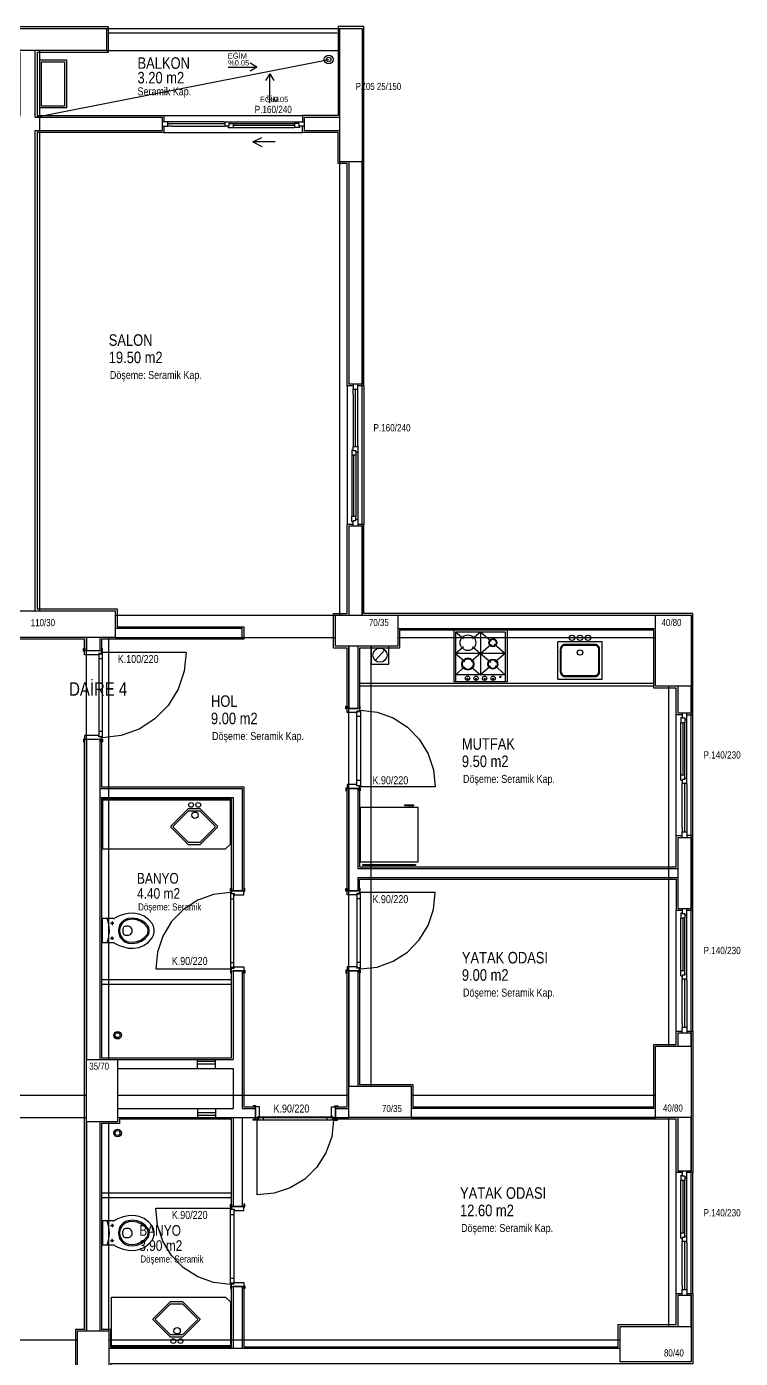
# Model space of a CAD drawing. Header units: centimetres. Extents: x 0 to 12847, y -30 to 2970.
# Drawn here: x 1417.2 to 1617.9, y 1529.7 to 1904.2 of the extents above; entities that cross this region are included whole.
import ezdxf

# ---------------------------------------------------------------- set-up
doc = ezdxf.new("R2010")
doc.units = ezdxf.units.CM
doc.layers.add('SCOTT-MIMARI', color=8, linetype='CONTINUOUS')
doc.styles.get("Standard").update_dxf_attribs({"font": 'arial.ttf', "width": 0.8})

msp = doc.modelspace()

# ---------------------------------------------------------------- linework, layer by layer
at = {"layer": 'SCOTT-MIMARI'}
for p, q in [((1472.55, 1877.47), (1455.3, 1877.47)), ((1456.8, 1877.47), (1456.8, 1876.22)), ((1472.92, 1876.84), (1456.8, 1876.84)), ((1472.55, 1877.47), (1474.42, 1877.47)), ((1472.92, 1877.47), (1472.92, 1876.22)), ((1474.05, 1876.97), (1475.3, 1876.97)), ((1474.05, 1876.97), (1474.05, 1876.22)), ((1474.42, 1876.97), (1474.42, 1877.47)), ((1475.3, 1876.97), (1492.55, 1876.97)), ((1475.3, 1876.97), (1475.3, 1875.84)), ((1492.55, 1876.4), (1475.3, 1876.4)), ((1493.8, 1876.97), (1492.55, 1876.97)), ((1492.55, 1876.97), (1492.55, 1875.84)), ((1493.42, 1877.47), (1493.42, 1876.97)), ((1493.42, 1877.47), (1495.3, 1877.47)), ((1493.8, 1876.97), (1493.8, 1876.22)), ((1455.3, 1876.22), (1456.8, 1876.22)), ((1458.05, 1876.22), (1456.64, 1876.22)), ((1458.05, 1876.22), (1472.92, 1876.22)), ((1474.05, 1876.22), (1472.92, 1876.22)), ((1473.89, 1875.84), (1475.3, 1875.84)), ((1475.3, 1875.84), (1492.55, 1875.84)), ((1493.96, 1875.84), (1492.55, 1875.84)), ((1495.3, 1876.22), (1493.8, 1876.22)), ((1509.05, 1803.72), (1509.05, 1802.22)), ((1509.05, 1800.97), (1509.05, 1802.38)), ((1510.3, 1802.22), (1509.05, 1802.22)), ((1509.67, 1786.09), (1509.67, 1802.22)), ((1510.3, 1786.47), (1510.3, 1803.72)), ((1509.05, 1800.97), (1509.05, 1786.09)), ((1510.3, 1786.47), (1510.3, 1784.59)), ((1508.67, 1785.13), (1508.67, 1783.72)), ((1508.67, 1783.72), (1508.67, 1766.47)), ((1509.8, 1783.72), (1508.67, 1783.72)), ((1509.05, 1784.97), (1509.05, 1786.09)), ((1510.3, 1786.09), (1509.05, 1786.09)), ((1509.8, 1784.97), (1509.05, 1784.97)), ((1509.24, 1766.47), (1509.24, 1783.72)), ((1509.8, 1784.97), (1509.8, 1783.72)), ((1509.8, 1784.59), (1510.3, 1784.59)), ((1509.8, 1783.72), (1509.8, 1766.47)), ((1508.67, 1765.06), (1508.67, 1766.47)), ((1509.8, 1766.47), (1508.67, 1766.47)), ((1509.05, 1763.72), (1509.05, 1765.22)), ((1509.8, 1765.22), (1509.05, 1765.22)), ((1509.8, 1765.22), (1509.8, 1766.47)), ((1510.3, 1765.59), (1509.8, 1765.59)), ((1510.3, 1765.59), (1510.3, 1763.72)), ((1552.29, 1734.47), (1537.29, 1734.47)), ((1540.03, 1732.05), (1537.79, 1733.97)), ((1551.79, 1733.97), (1537.79, 1733.97)), ((1537.79, 1733.97), (1537.79, 1721.97)), ((1544.79, 1733.97), (1542.55, 1732.05)), ((1547.84, 1731.35), (1544.79, 1733.97)), ((1544.79, 1733.97), (1544.79, 1721.97)), ((1551.79, 1733.97), (1551.79, 1719.97)), ((1552.29, 1734.47), (1552.29, 1719.97)), ((1544.79, 1727.97), (1547.85, 1730.59)), ((1548.69, 1730.63), (1551.79, 1727.97)), ((1566.55, 1720.72), (1566.55, 1731.22)), ((1579.05, 1731.22), (1566.55, 1731.22)), ((1577.05, 1730.47), (1568.55, 1730.47)), ((1577.05, 1730.22), (1568.55, 1730.22)), ((1579.05, 1720.72), (1579.05, 1731.22)), ((1433.26, 1729.35), (1433.55, 1729.35)), ((1433.26, 1728.58), (1433.26, 1729.35)), ((1433.55, 1728.58), (1433.26, 1728.58)), ((1433.55, 1729.35), (1433.55, 1728.58)), ((1433.55, 1727.59), (1433.55, 1728.72)), ((1438.3, 1728.72), (1433.55, 1728.72)), ((1437.55, 1727.59), (1433.55, 1727.59)), ((1437.55, 1727.97), (1437.55, 1727.59)), ((1438.3, 1727.97), (1437.55, 1727.97)), ((1437.58, 1727.84), (1437.58, 1704.6)), ((1437.58, 1727.84), (1438.31, 1727.84)), ((1438.3, 1729.34), (1438.3, 1728.58)), ((1438.54, 1729.34), (1438.3, 1729.34)), ((1438.3, 1728.72), (1438.3, 1727.97)), ((1438.3, 1728.58), (1438.54, 1728.58)), ((1438.3, 1728.22), (1438.55, 1728.22)), ((1438.31, 1727.84), (1438.31, 1728.22)), ((1438.54, 1728.58), (1438.54, 1729.34)), ((1438.55, 1704.22), (1438.55, 1728.22)), ((1462.05, 1728.22), (1438.55, 1728.22)), ((1537.79, 1727.97), (1540.03, 1729.89)), ((1537.79, 1727.97), (1540.45, 1725.69)), ((1551.79, 1727.97), (1537.79, 1727.97)), ((1544.79, 1727.97), (1542.18, 1725.73)), ((1542.55, 1729.89), (1544.79, 1727.97)), ((1544.79, 1727.97), (1547.72, 1725.46)), ((1551.79, 1727.97), (1548.87, 1725.46)), ((1567.3, 1722.72), (1567.3, 1729.22)), ((1567.55, 1722.72), (1567.55, 1729.22)), ((1578.05, 1722.72), (1578.05, 1729.22)), ((1578.3, 1722.72), (1578.3, 1729.22)), ((1438.55, 1726.43), (1437.58, 1726.43)), ((1540.35, 1724.16), (1537.79, 1721.97)), ((1542.22, 1724.17), (1544.79, 1721.97)), ((1547.63, 1724.4), (1544.79, 1721.97)), ((1548.91, 1724.44), (1551.79, 1721.97)), ((1552.29, 1719.97), (1537.29, 1719.97)), ((1537.79, 1721.97), (1537.79, 1719.97)), ((1551.79, 1721.97), (1537.79, 1721.97)), ((1541.11, 1720.96), (1541.25, 1720.96)), ((1541.11, 1720.35), (1541.11, 1720.96)), ((1541.25, 1720.96), (1541.25, 1720.35)), ((1543.51, 1720.96), (1543.64, 1720.96)), ((1543.51, 1720.35), (1543.51, 1720.96)), ((1543.64, 1720.96), (1543.64, 1720.35)), ((1545.91, 1720.96), (1546.04, 1720.96)), ((1545.91, 1720.35), (1545.91, 1720.96)), ((1546.04, 1720.96), (1546.04, 1720.35)), ((1548.3, 1720.96), (1548.44, 1720.96)), ((1548.3, 1720.35), (1548.3, 1720.96)), ((1548.44, 1720.96), (1548.44, 1720.35)), ((1566.55, 1720.72), (1579.05, 1720.72)), ((1568.55, 1721.72), (1577.05, 1721.72)), ((1568.55, 1721.47), (1577.05, 1721.47)), ((1593.55, 1718.72), (1511.05, 1718.72)), ((1507.01, 1713.1), (1507.3, 1713.1)), ((1507.01, 1712.33), (1507.01, 1713.1)), ((1507.3, 1712.33), (1507.01, 1712.33)), ((1507.3, 1713.1), (1507.3, 1712.33)), ((1507.3, 1711.34), (1507.3, 1712.47)), ((1510.8, 1712.47), (1507.3, 1712.47)), ((1510.8, 1711.72), (1510.05, 1711.72)), ((1510.05, 1711.72), (1510.05, 1711.34)), ((1510.08, 1690.85), (1510.08, 1711.59)), ((1510.08, 1711.59), (1510.81, 1711.59)), ((1510.8, 1713.09), (1510.8, 1712.33)), ((1511.04, 1713.09), (1510.8, 1713.09)), ((1510.8, 1712.47), (1510.8, 1711.72)), ((1510.8, 1712.33), (1511.04, 1712.33)), ((1510.8, 1711.97), (1511.05, 1711.97)), ((1510.81, 1711.59), (1510.81, 1711.97)), ((1511.04, 1712.33), (1511.04, 1713.09)), ((1511.05, 1711.97), (1511.05, 1690.47)), ((1510.05, 1711.34), (1507.3, 1711.34)), ((1511.05, 1710.18), (1510.08, 1710.18)), ((1601.17, 1709.88), (1601.17, 1708.47)), ((1601.17, 1693.72), (1601.17, 1708.47)), ((1602.3, 1708.47), (1601.17, 1708.47)), ((1601.55, 1711.22), (1601.55, 1709.72)), ((1602.3, 1709.72), (1601.55, 1709.72)), ((1601.74, 1708.47), (1601.74, 1693.72)), ((1602.3, 1709.72), (1602.3, 1708.47)), ((1602.8, 1709.34), (1602.3, 1709.34)), ((1602.3, 1693.72), (1602.3, 1708.47)), ((1602.8, 1709.34), (1602.8, 1711.22)), ((1433.55, 1704.84), (1433.55, 1703.72)), ((1437.55, 1704.84), (1433.55, 1704.84)), ((1437.55, 1704.47), (1437.55, 1704.84)), ((1438.3, 1704.47), (1437.55, 1704.47)), ((1438.55, 1706), (1437.58, 1706)), ((1437.58, 1704.6), (1438.31, 1704.6)), ((1438.3, 1703.72), (1438.3, 1704.47)), ((1438.3, 1704.22), (1438.55, 1704.22)), ((1438.31, 1704.6), (1438.31, 1704.22)), ((1433.55, 1703.86), (1433.26, 1703.86)), ((1433.26, 1703.86), (1433.26, 1703.08)), ((1433.26, 1703.08), (1433.55, 1703.08)), ((1433.55, 1703.08), (1433.55, 1703.86)), ((1438.3, 1703.72), (1433.55, 1703.72)), ((1438.3, 1703.09), (1438.3, 1703.86)), ((1438.3, 1703.86), (1438.54, 1703.86)), ((1438.54, 1703.09), (1438.3, 1703.09)), ((1438.54, 1703.86), (1438.54, 1703.09)), ((1601.17, 1692.31), (1601.17, 1693.72)), ((1602.3, 1693.72), (1601.17, 1693.72)), ((1602.3, 1692.47), (1602.3, 1693.72)), ((1602.3, 1692.84), (1602.8, 1692.84)), ((1602.8, 1690.97), (1602.8, 1692.84)), ((1507.3, 1690.11), (1507.01, 1690.11)), ((1507.01, 1690.11), (1507.01, 1689.33)), ((1507.01, 1689.33), (1507.3, 1689.33)), ((1507.3, 1691.09), (1507.3, 1689.97)), ((1510.05, 1691.09), (1507.3, 1691.09)), ((1507.3, 1689.33), (1507.3, 1690.11)), ((1510.8, 1689.97), (1507.3, 1689.97)), ((1510.05, 1690.72), (1510.05, 1691.09)), ((1510.8, 1690.72), (1510.05, 1690.72)), ((1511.05, 1692.25), (1510.08, 1692.25)), ((1510.08, 1690.85), (1510.81, 1690.85)), ((1510.8, 1689.97), (1510.8, 1690.72)), ((1510.8, 1690.47), (1511.05, 1690.47)), ((1510.8, 1689.34), (1510.8, 1690.11)), ((1510.8, 1690.11), (1511.04, 1690.11)), ((1511.04, 1689.34), (1510.8, 1689.34)), ((1510.81, 1690.85), (1510.81, 1690.47)), ((1511.04, 1690.11), (1511.04, 1689.34)), ((1532.05, 1690.47), (1511.05, 1690.47)), ((1601.55, 1692.47), (1601.55, 1691.34)), ((1602.3, 1692.47), (1601.55, 1692.47)), ((1601.55, 1678.97), (1601.55, 1691.34)), ((1602.8, 1691.34), (1601.55, 1691.34)), ((1602.17, 1691.34), (1602.17, 1677.72)), ((1602.8, 1690.97), (1602.8, 1676.22)), ((1523.52, 1685.36), (1526.02, 1685.36)), ((1523.52, 1685.11), (1523.52, 1685.36)), ((1526.02, 1685.36), (1526.02, 1685.11)), ((1511.02, 1684.61), (1511.02, 1669.36)), ((1526.02, 1685.11), (1523.52, 1685.11)), ((1525.02, 1684.61), (1525.02, 1685.11)), ((1525.77, 1684.61), (1525.77, 1685.11)), ((1527.27, 1669.36), (1527.27, 1684.61)), ((1601.55, 1678.97), (1601.55, 1677.56)), ((1602.8, 1677.72), (1601.55, 1677.72)), ((1601.55, 1676.22), (1601.55, 1677.72)), ((1511.02, 1669.36), (1527.27, 1669.36)), ((1511.77, 1668.61), (1526.52, 1668.61)), ((1511.77, 1668.36), (1511.77, 1668.61)), ((1526.52, 1668.36), (1511.77, 1668.36)), ((1526.52, 1668.61), (1526.52, 1668.36)), ((1474.55, 1661.08), (1474.55, 1661.84)), ((1474.55, 1661.84), (1474.8, 1661.84)), ((1474.8, 1661.08), (1474.55, 1661.08)), ((1474.55, 1660.72), (1474.55, 1639.22)), ((1474.8, 1660.72), (1474.55, 1660.72)), ((1474.78, 1660.34), (1474.78, 1660.72)), ((1475.51, 1660.34), (1474.78, 1660.34)), ((1474.8, 1661.84), (1474.8, 1661.08)), ((1474.8, 1661.22), (1474.8, 1660.47)), ((1474.8, 1661.22), (1478.3, 1661.22)), ((1474.8, 1660.47), (1475.55, 1660.47)), ((1475.51, 1639.6), (1475.51, 1660.34)), ((1475.55, 1660.47), (1475.55, 1660.09)), ((1475.55, 1660.09), (1478.3, 1660.09)), ((1478.59, 1661.85), (1478.3, 1661.85)), ((1478.3, 1661.85), (1478.3, 1661.08)), ((1478.3, 1660.09), (1478.3, 1661.22)), ((1478.3, 1661.08), (1478.59, 1661.08)), ((1478.59, 1661.08), (1478.59, 1661.85)), ((1507.01, 1661.85), (1507.3, 1661.85)), ((1507.01, 1661.08), (1507.01, 1661.85)), ((1507.3, 1661.08), (1507.01, 1661.08)), ((1507.3, 1661.85), (1507.3, 1661.08)), ((1507.3, 1660.09), (1507.3, 1661.22)), ((1510.8, 1661.22), (1507.3, 1661.22)), ((1510.05, 1660.09), (1507.3, 1660.09)), ((1510.05, 1660.47), (1510.05, 1660.09)), ((1510.8, 1660.47), (1510.05, 1660.47)), ((1510.08, 1660.34), (1510.08, 1639.6)), ((1510.08, 1660.34), (1510.81, 1660.34)), ((1510.8, 1661.84), (1510.8, 1661.08)), ((1511.04, 1661.84), (1510.8, 1661.84)), ((1510.8, 1661.22), (1510.8, 1660.47)), ((1510.8, 1661.08), (1511.04, 1661.08)), ((1510.8, 1660.72), (1511.05, 1660.72)), ((1510.81, 1660.34), (1510.81, 1660.72)), ((1511.04, 1661.08), (1511.04, 1661.84)), ((1511.05, 1639.22), (1511.05, 1660.72)), ((1532.05, 1660.72), (1511.05, 1660.72)), ((1474.55, 1658.93), (1475.51, 1658.93)), ((1511.05, 1658.93), (1510.08, 1658.93)), ((1601.55, 1656.22), (1601.55, 1654.72)), ((1602.8, 1654.34), (1602.8, 1656.22)), ((1438.55, 1646.53), (1438.55, 1653.4)), ((1441.69, 1653.4), (1438.55, 1653.4)), ((1440.83, 1652.1), (1441.76, 1652.1)), ((1441.3, 1652.56), (1441.3, 1651.58)), ((1601.17, 1654.88), (1601.17, 1653.47)), ((1601.17, 1638.72), (1601.17, 1653.47)), ((1602.3, 1653.47), (1601.17, 1653.47)), ((1602.3, 1654.72), (1601.55, 1654.72)), ((1601.74, 1653.47), (1601.74, 1638.72)), ((1602.3, 1654.72), (1602.3, 1653.47)), ((1602.8, 1654.34), (1602.3, 1654.34)), ((1602.3, 1638.72), (1602.3, 1653.47)), ((1440.83, 1647.84), (1441.76, 1647.84)), ((1441.3, 1647.37), (1441.3, 1648.35)), ((1444.32, 1650.51), (1444.32, 1649.43)), ((1441.69, 1646.53), (1438.55, 1646.53)), ((1474.55, 1641), (1475.51, 1641)), ((1511.05, 1641), (1510.08, 1641)), ((1453.55, 1639.22), (1474.55, 1639.22)), ((1474.8, 1639.22), (1474.55, 1639.22)), ((1474.55, 1638.86), (1474.55, 1638.09)), ((1474.8, 1638.86), (1474.55, 1638.86)), ((1474.55, 1638.09), (1474.8, 1638.09)), ((1474.78, 1639.6), (1474.78, 1639.22)), ((1475.51, 1639.6), (1474.78, 1639.6)), ((1474.8, 1639.47), (1475.55, 1639.47)), ((1474.8, 1638.72), (1474.8, 1639.47)), ((1474.8, 1638.09), (1474.8, 1638.86)), ((1474.8, 1638.72), (1478.3, 1638.72)), ((1475.55, 1639.47), (1475.55, 1639.84)), ((1475.55, 1639.84), (1478.3, 1639.84)), ((1478.3, 1639.84), (1478.3, 1638.72)), ((1478.3, 1638.86), (1478.59, 1638.86)), ((1478.3, 1638.08), (1478.3, 1638.86)), ((1478.59, 1638.08), (1478.3, 1638.08)), ((1478.59, 1638.86), (1478.59, 1638.08)), ((1507.3, 1638.86), (1507.01, 1638.86)), ((1507.01, 1638.86), (1507.01, 1638.08)), ((1507.01, 1638.08), (1507.3, 1638.08)), ((1507.3, 1639.84), (1507.3, 1638.72)), ((1510.05, 1639.84), (1507.3, 1639.84)), ((1507.3, 1638.08), (1507.3, 1638.86)), ((1510.8, 1638.72), (1507.3, 1638.72)), ((1510.05, 1639.47), (1510.05, 1639.84)), ((1510.8, 1639.47), (1510.05, 1639.47)), ((1510.08, 1639.6), (1510.81, 1639.6)), ((1510.8, 1638.72), (1510.8, 1639.47)), ((1510.8, 1639.22), (1511.05, 1639.22)), ((1510.8, 1638.09), (1510.8, 1638.86)), ((1510.8, 1638.86), (1511.04, 1638.86)), ((1511.04, 1638.09), (1510.8, 1638.09)), ((1510.81, 1639.6), (1510.81, 1639.22)), ((1511.04, 1638.86), (1511.04, 1638.09)), ((1601.17, 1637.31), (1601.17, 1638.72)), ((1602.3, 1638.72), (1601.17, 1638.72)), ((1601.55, 1637.47), (1601.55, 1636.34)), ((1602.3, 1637.47), (1601.55, 1637.47)), ((1602.3, 1637.47), (1602.3, 1638.72)), ((1602.3, 1637.84), (1602.8, 1637.84)), ((1602.8, 1635.97), (1602.8, 1637.84)), ((1601.55, 1623.97), (1601.55, 1636.34)), ((1602.8, 1636.34), (1601.55, 1636.34)), ((1602.17, 1636.34), (1602.17, 1622.72)), ((1602.8, 1635.97), (1602.8, 1621.22)), ((1601.55, 1623.97), (1601.55, 1622.56)), ((1602.8, 1622.72), (1601.55, 1622.72)), ((1601.55, 1621.22), (1601.55, 1622.72)), ((1480.91, 1600.75), (1480.91, 1600.47)), ((1481.69, 1600.75), (1480.91, 1600.75)), ((1480.91, 1600.47), (1481.69, 1600.47)), ((1482.67, 1600.47), (1481.55, 1600.47)), ((1481.55, 1596.97), (1481.55, 1600.47)), ((1481.69, 1600.47), (1481.69, 1600.75)), ((1482.67, 1597.72), (1482.67, 1600.47)), ((1502.92, 1600.47), (1504.05, 1600.47)), ((1502.92, 1597.72), (1502.92, 1600.47)), ((1503.91, 1600.47), (1503.91, 1600.75)), ((1503.91, 1600.75), (1504.69, 1600.75)), ((1504.69, 1600.47), (1503.91, 1600.47)), ((1504.05, 1596.97), (1504.05, 1600.47)), ((1504.69, 1600.75), (1504.69, 1600.47)), ((1480.92, 1596.97), (1481.69, 1596.97)), ((1480.92, 1596.72), (1480.92, 1596.97)), ((1481.69, 1596.72), (1480.92, 1596.72)), ((1481.55, 1596.97), (1482.3, 1596.97)), ((1481.69, 1596.97), (1481.69, 1596.72)), ((1482.05, 1596.97), (1482.05, 1596.72)), ((1482.43, 1596.95), (1482.05, 1596.95)), ((1503.55, 1596.72), (1482.05, 1596.72)), ((1482.05, 1575.72), (1482.05, 1596.72)), ((1482.3, 1597.72), (1482.67, 1597.72)), ((1482.3, 1596.97), (1482.3, 1597.72)), ((1482.43, 1597.68), (1503.17, 1597.68)), ((1482.43, 1597.68), (1482.43, 1596.95)), ((1483.83, 1596.72), (1483.83, 1597.68)), ((1501.76, 1596.72), (1501.76, 1597.68)), ((1503.3, 1597.72), (1502.92, 1597.72)), ((1503.17, 1597.68), (1503.17, 1596.95)), ((1503.17, 1596.95), (1503.55, 1596.95)), ((1503.3, 1596.97), (1503.3, 1597.72)), ((1504.05, 1596.97), (1503.3, 1596.97)), ((1503.55, 1596.97), (1503.55, 1596.72)), ((1504.67, 1596.97), (1503.91, 1596.97)), ((1503.91, 1596.97), (1503.91, 1596.72)), ((1503.91, 1596.72), (1504.67, 1596.72)), ((1504.67, 1596.72), (1504.67, 1596.97)), ((1601.17, 1581.13), (1601.17, 1579.72)), ((1601.55, 1582.47), (1601.55, 1580.97)), ((1602.3, 1580.97), (1601.55, 1580.97)), ((1602.3, 1580.97), (1602.3, 1579.72)), ((1602.8, 1580.59), (1602.3, 1580.59)), ((1602.8, 1580.59), (1602.8, 1582.47)), ((1601.17, 1564.97), (1601.17, 1579.72)), ((1602.3, 1579.72), (1601.17, 1579.72)), ((1601.74, 1579.72), (1601.74, 1564.97)), ((1602.3, 1564.97), (1602.3, 1579.72)), ((1474.55, 1572.33), (1474.55, 1573.09)), ((1474.55, 1573.09), (1474.8, 1573.09)), ((1474.8, 1573.09), (1474.8, 1572.33)), ((1478.59, 1573.1), (1478.3, 1573.1)), ((1478.3, 1573.1), (1478.3, 1572.33)), ((1478.59, 1572.33), (1478.59, 1573.1)), ((1453.55, 1571.97), (1474.55, 1571.97)), ((1474.8, 1572.33), (1474.55, 1572.33)), ((1474.55, 1550.47), (1474.55, 1571.97)), ((1474.8, 1571.97), (1474.55, 1571.97)), ((1474.55, 1570.18), (1475.51, 1570.18)), ((1474.78, 1571.59), (1474.78, 1571.97)), ((1475.51, 1571.59), (1474.78, 1571.59)), ((1474.8, 1572.47), (1478.3, 1572.47)), ((1474.8, 1572.47), (1474.8, 1571.72)), ((1474.8, 1571.72), (1475.55, 1571.72)), ((1475.51, 1571.59), (1475.51, 1550.85)), ((1475.55, 1571.72), (1475.55, 1571.34)), ((1475.55, 1571.34), (1478.3, 1571.34)), ((1478.3, 1571.34), (1478.3, 1572.47)), ((1478.3, 1572.33), (1478.59, 1572.33)), ((1438.55, 1568.4), (1438.55, 1561.53)), ((1441.69, 1568.4), (1438.55, 1568.4)), ((1440.83, 1567.1), (1441.76, 1567.1)), ((1441.3, 1567.56), (1441.3, 1566.58)), ((1444.32, 1564.43), (1444.32, 1565.51)), ((1440.83, 1562.84), (1441.76, 1562.84)), ((1441.3, 1562.37), (1441.3, 1563.35)), ((1601.17, 1563.56), (1601.17, 1564.97)), ((1602.3, 1564.97), (1601.17, 1564.97)), ((1601.55, 1563.72), (1601.55, 1562.59)), ((1602.3, 1563.72), (1601.55, 1563.72)), ((1601.55, 1550.22), (1601.55, 1562.59)), ((1602.8, 1562.59), (1601.55, 1562.59)), ((1602.17, 1562.59), (1602.17, 1548.97)), ((1602.3, 1563.72), (1602.3, 1564.97)), ((1602.3, 1564.09), (1602.8, 1564.09)), ((1602.8, 1562.22), (1602.8, 1564.09)), ((1602.8, 1562.22), (1602.8, 1547.47)), ((1441.69, 1561.53), (1438.55, 1561.53)), ((1474.55, 1552.25), (1475.51, 1552.25)), ((1474.8, 1550.47), (1474.55, 1550.47)), ((1475.51, 1550.85), (1474.78, 1550.85)), ((1474.78, 1550.85), (1474.78, 1550.47)), ((1474.8, 1549.97), (1474.8, 1550.72)), ((1474.8, 1550.72), (1475.55, 1550.72)), ((1475.55, 1551.09), (1478.3, 1551.09)), ((1475.55, 1550.72), (1475.55, 1551.09)), ((1478.3, 1551.09), (1478.3, 1549.97)), ((1474.55, 1550.11), (1474.55, 1549.34)), ((1474.8, 1550.11), (1474.55, 1550.11)), ((1474.55, 1549.34), (1474.8, 1549.34)), ((1474.8, 1549.34), (1474.8, 1550.11)), ((1474.8, 1549.97), (1478.3, 1549.97)), ((1478.3, 1550.11), (1478.59, 1550.11)), ((1478.3, 1549.33), (1478.3, 1550.11)), ((1478.59, 1549.33), (1478.3, 1549.33)), ((1478.59, 1550.11), (1478.59, 1549.33)), ((1601.55, 1550.22), (1601.55, 1548.81)), ((1602.8, 1548.97), (1601.55, 1548.97)), ((1601.55, 1547.47), (1601.55, 1548.97))]:
    msp.add_line(p, q, dxfattribs=at)
for points in [[(1379.8, 1877.47), (1379.8, 1879.22), (1415.42, 1879.22), (1415.42, 1896.97), (1395.42, 1896.97), (1395.42, 1904.22), (1440.17, 1904.22), (1440.17, 1896.97), (1420.17, 1896.97), (1420.17, 1879.22), (1455.8, 1879.22), (1455.8, 1877.47)], [(1395.92, 1903.72), (1439.67, 1903.72), (1439.67, 1897.47), (1395.92, 1897.47), (1395.92, 1903.72)], [(1439.67, 1903.72), (1505.3, 1903.72)], [(1440.42, 1903.73), (1504.55, 1903.73)], [(1440.42, 1902.48), (1504.55, 1902.48)], [(1512.05, 1803.22), (1512.05, 1904.22), (1504.8, 1904.22), (1504.8, 1879.22), (1494.8, 1879.22), (1494.8, 1877.47)], [(1505.3, 1903.72), (1511.55, 1903.72), (1511.55, 1866.22), (1505.3, 1866.22), (1505.3, 1903.72)], [(1419.67, 1878.72), (1419.67, 1897.47)], [(1420.92, 1739.97), (1420.92, 1897.47)], [(1439.67, 1897.47), (1505.3, 1897.47)], [(1419.67, 1878.72), (1502.17, 1894.97)], [(1420.92, 1894.84), (1428.42, 1894.84), (1428.42, 1881.34), (1420.92, 1881.34), (1420.92, 1894.84)], [(1421.42, 1894.34), (1427.92, 1894.34), (1427.92, 1881.84), (1421.42, 1881.84), (1421.42, 1894.34)], [(1473.86, 1892.81), (1481.94, 1892.81)], [(1481.94, 1892.81), (1480.09, 1893.98)], [(1481.94, 1892.81), (1480.09, 1891.65)], [(1485.57, 1890.91), (1484.4, 1889.06)], [(1485.57, 1882.83), (1485.57, 1890.91)], [(1485.57, 1890.91), (1486.73, 1889.06)], [(1419.67, 1878.72), (1455.3, 1878.72)], [(1455.3, 1878.72), (1455.3, 1874.97)], [(1455.8, 1879.22), (1494.8, 1879.22)], [(1474.42, 1877.47), (1493.42, 1877.47)], [(1495.3, 1878.72), (1505.3, 1878.72)], [(1495.3, 1878.72), (1495.3, 1874.97)], [(1419.67, 1874.97), (1455.3, 1874.97)], [(1419.67, 1739.97), (1419.67, 1874.97)], [(1455.8, 1876.22), (1455.8, 1874.47), (1420.17, 1874.47), (1420.17, 1740.47), (1442.67, 1740.47), (1442.67, 1735.47), (1478.3, 1735.47), (1478.3, 1731.97), (1438.3, 1731.97), (1438.3, 1728.72)], [(1455.8, 1874.47), (1494.8, 1874.47)], [(1473.89, 1875.84), (1473.67, 1876.22)], [(1480.86, 1871.8), (1483.36, 1873.05)], [(1493.96, 1875.84), (1494.17, 1876.22)], [(1507.3, 1803.22), (1507.3, 1865.72), (1504.8, 1865.72), (1504.8, 1874.47), (1494.8, 1874.47), (1494.8, 1876.22)], [(1495.3, 1874.97), (1505.3, 1874.97)], [(1487.11, 1871.8), (1480.86, 1871.8)], [(1480.86, 1871.8), (1483.36, 1870.55)], [(1505.3, 1738.72), (1505.3, 1866.22)], [(1507.8, 1866.22), (1507.8, 1803.72)], [(1511.55, 1738.72), (1511.55, 1866.22)], [(1511.55, 1866.22), (1511.55, 1803.72)], [(1507.3, 1803.22), (1507.3, 1764.22)], [(1509.05, 1803.22), (1507.3, 1803.22)], [(1511.55, 1803.72), (1507.8, 1803.72)], [(1512.05, 1803.22), (1510.3, 1803.22)], [(1512.05, 1803.22), (1512.05, 1764.22)], [(1508.67, 1785.13), (1509.05, 1785.34)], [(1510.3, 1784.59), (1510.3, 1765.59)], [(1507.3, 1712.47), (1507.3, 1729.47), (1503.55, 1729.47), (1503.55, 1739.22), (1507.3, 1739.22), (1507.3, 1764.22)], [(1509.05, 1764.22), (1507.3, 1764.22)], [(1508.67, 1765.06), (1509.05, 1764.84)], [(1512.05, 1764.22), (1510.3, 1764.22)], [(1602.8, 1710.72), (1604.55, 1710.72), (1604.55, 1739.22), (1512.05, 1739.22), (1512.05, 1764.22)], [(1511.55, 1763.72), (1507.8, 1763.72)], [(1507.8, 1763.72), (1507.8, 1738.72)], [(1511.55, 1763.72), (1511.55, 1738.72)], [(1414.67, 1739.97), (1442.17, 1739.97), (1442.17, 1732.47), (1414.67, 1732.47), (1414.67, 1739.97)], [(1442.17, 1738.72), (1504.05, 1738.72)], [(1504.05, 1738.72), (1521.55, 1738.72), (1521.55, 1729.97), (1504.05, 1729.97), (1504.05, 1738.72)], [(1521.55, 1738.72), (1594.05, 1738.72)], [(1521.55, 1738.72), (1594.05, 1738.72)], [(1594.05, 1738.72), (1604.05, 1738.72), (1604.05, 1718.72), (1594.05, 1718.72), (1594.05, 1738.72)], [(1442.17, 1732.47), (1477.8, 1732.47), (1477.8, 1734.97), (1442.17, 1734.97)], [(1601.55, 1710.72), (1599.8, 1710.72), (1599.8, 1718.22), (1593.55, 1718.22), (1593.55, 1734.47), (1522.05, 1734.47), (1522.05, 1729.47), (1510.8, 1729.47), (1510.8, 1712.47)], [(1521.55, 1734.97), (1594.05, 1734.97)], [(1537.29, 1734.47), (1537.29, 1719.97)], [(1433.55, 1728.72), (1433.55, 1731.97), (1402.05, 1731.97), (1402.05, 1728.72)], [(1434.05, 1613.72), (1434.05, 1732.47)], [(1434.05, 1732.47), (1434.05, 1728.72)], [(1437.8, 1732.47), (1437.8, 1728.72)], [(1440.3, 1613.72), (1440.3, 1732.47)], [(1442.17, 1732.47), (1504.05, 1732.47)], [(1521.55, 1732.47), (1594.05, 1732.47)], [(1568.55, 1730.47), (1568.27, 1730.44), (1568.01, 1730.34), (1567.77, 1730.19), (1567.57, 1730), (1567.42, 1729.76), (1567.33, 1729.49), (1567.3, 1729.22)], [(1568.55, 1730.22), (1568.33, 1730.19), (1568.11, 1730.12), (1567.92, 1730), (1567.77, 1729.84), (1567.65, 1729.65), (1567.57, 1729.44), (1567.55, 1729.22)], [(1578.3, 1729.22), (1578.27, 1729.49), (1578.17, 1729.76), (1578.03, 1730), (1577.83, 1730.19), (1577.59, 1730.34), (1577.33, 1730.44), (1577.05, 1730.47)], [(1578.05, 1729.22), (1578.02, 1729.44), (1577.95, 1729.65), (1577.83, 1729.84), (1577.67, 1730), (1577.48, 1730.12), (1577.27, 1730.19), (1577.05, 1730.22)], [(1437.8, 1728.72), (1434.05, 1728.72)], [(1438.44, 1728.45), (1438.44, 1728.3), (1438.44, 1728.45)], [(1462.05, 1728.22), (1461.51, 1722.92), (1459.81, 1717.88), (1457.03, 1713.35), (1453.31, 1709.55), (1448.83, 1706.67), (1443.83, 1704.86), (1438.55, 1704.22)], [(1507.8, 1606.22), (1507.8, 1729.97)], [(1507.8, 1729.97), (1507.8, 1712.47)], [(1510.3, 1729.97), (1510.3, 1712.47)], [(1514.05, 1606.22), (1514.05, 1729.97)], [(1514.05, 1729.97), (1514.05, 1724.97), (1519.05, 1724.97), (1519.05, 1729.97), (1514.05, 1729.97)], [(1515.19, 1726), (1517.91, 1728.93)], [(1567.3, 1722.72), (1567.33, 1722.44), (1567.42, 1722.17), (1567.57, 1721.94), (1567.77, 1721.74), (1568.01, 1721.59), (1568.27, 1721.5), (1568.55, 1721.47)], [(1567.55, 1722.72), (1567.57, 1722.49), (1567.65, 1722.28), (1567.77, 1722.09), (1567.92, 1721.93), (1568.11, 1721.82), (1568.33, 1721.74), (1568.55, 1721.72)], [(1577.05, 1721.72), (1577.27, 1721.74), (1577.48, 1721.82), (1577.67, 1721.93), (1577.83, 1722.09), (1577.95, 1722.28), (1578.02, 1722.49), (1578.05, 1722.72)], [(1577.05, 1721.47), (1577.33, 1721.5), (1577.59, 1721.59), (1577.83, 1721.74), (1578.03, 1721.94), (1578.17, 1722.17), (1578.27, 1722.44), (1578.3, 1722.72)], [(1593.55, 1719.47), (1511.05, 1719.47)], [(1597.8, 1617.47), (1597.8, 1718.72)], [(1600.3, 1718.72), (1600.3, 1711.22)], [(1604.05, 1617.47), (1604.05, 1718.72)], [(1604.05, 1718.72), (1604.05, 1711.22)], [(1507.8, 1712.47), (1510.3, 1712.47)], [(1511.05, 1711.97), (1515.78, 1711.41), (1520.27, 1709.8), (1524.29, 1707.23), (1527.62, 1703.82), (1530.1, 1699.74), (1531.6, 1695.22), (1532.05, 1690.47)], [(1599.8, 1676.72), (1599.8, 1710.72)], [(1600.3, 1711.22), (1604.05, 1711.22)], [(1601.17, 1709.88), (1601.55, 1710.09)], [(1602.8, 1692.84), (1602.8, 1709.34)], [(1604.55, 1676.72), (1604.55, 1710.72)], [(1435.3, 1511.97), (1433.55, 1511.97), (1433.55, 1516.97), (1431.05, 1516.97), (1431.05, 1537.97), (1433.55, 1537.97), (1433.55, 1703.72)], [(1434.05, 1703.72), (1434.05, 1613.72)], [(1437.8, 1703.72), (1434.05, 1703.72)], [(1437.8, 1703.72), (1437.8, 1613.72)], [(1438.3, 1703.72), (1438.3, 1690.47), (1478.3, 1690.47), (1478.3, 1661.22)], [(1437.8, 1689.97), (1477.8, 1689.97)], [(1477.8, 1689.97), (1477.8, 1661.22)], [(1507.3, 1661.22), (1507.3, 1689.97)], [(1507.8, 1689.97), (1507.8, 1661.22)], [(1507.8, 1689.97), (1510.3, 1689.97)], [(1510.3, 1689.97), (1510.3, 1667.47)], [(1510.8, 1689.97), (1510.8, 1667.97), (1599.8, 1667.97), (1599.8, 1676.72), (1601.55, 1676.72)], [(1510.94, 1690.23), (1510.94, 1690.39), (1510.94, 1690.23)], [(1601.17, 1692.31), (1601.55, 1692.09)], [(1437.8, 1687.47), (1475.3, 1687.47)], [(1474.8, 1661.22), (1474.8, 1686.97), (1438.3, 1686.97), (1438.3, 1614.22), (1474.8, 1614.22), (1474.8, 1638.72)], [(1438.55, 1672.97), (1473.15, 1672.97), (1474.55, 1674.36), (1474.55, 1686.72), (1438.55, 1686.72), (1438.55, 1672.97), (1438.55, 1672.97)], [(1475.3, 1687.47), (1475.3, 1661.22)], [(1470.91, 1679.13), (1470.91, 1679.35), (1466.01, 1684.25), (1462.67, 1684.25), (1457.77, 1679.35), (1457.77, 1679.13), (1462.67, 1674.22), (1466.01, 1674.22), (1470.91, 1679.13)], [(1470.25, 1679.13), (1470.25, 1679.35), (1466.01, 1683.58), (1462.67, 1683.58), (1458.43, 1679.35), (1458.43, 1679.13), (1462.67, 1674.89), (1466.01, 1674.89), (1470.25, 1679.13)], [(1527.27, 1684.61), (1511.02, 1684.61)], [(1600.3, 1676.22), (1600.3, 1656.22)], [(1600.3, 1676.22), (1604.05, 1676.22)], [(1602.8, 1655.72), (1604.55, 1655.72), (1604.55, 1676.72), (1602.8, 1676.72)], [(1604.05, 1676.22), (1604.05, 1656.22)], [(1510.3, 1667.47), (1600.3, 1667.47)], [(1510.3, 1664.97), (1510.3, 1661.22)], [(1510.3, 1664.97), (1600.3, 1664.97)], [(1510.8, 1661.22), (1510.8, 1664.47), (1599.8, 1664.47), (1599.8, 1655.72), (1601.55, 1655.72)], [(1474.55, 1660.72), (1469.81, 1660.16), (1465.32, 1658.55), (1461.31, 1655.98), (1457.98, 1652.57), (1455.5, 1648.49), (1454, 1643.97), (1453.55, 1639.22)], [(1477.8, 1661.22), (1475.3, 1661.22)], [(1507.8, 1661.22), (1510.3, 1661.22)], [(1510.94, 1660.95), (1510.94, 1660.8), (1510.94, 1660.95)], [(1511.05, 1639.22), (1515.78, 1639.77), (1520.27, 1641.38), (1524.29, 1643.96), (1527.62, 1647.37), (1530.1, 1651.44), (1531.6, 1655.97), (1532.05, 1660.72)], [(1599.8, 1621.72), (1599.8, 1655.72)], [(1600.3, 1656.22), (1604.05, 1656.22)], [(1604.55, 1621.72), (1604.55, 1655.72)], [(1440.01, 1646.72), (1440.38, 1648.33), (1440.5, 1649.97), (1440.38, 1651.61), (1440.01, 1653.21)], [(1441.69, 1653.4), (1441.77, 1653.41), (1441.84, 1653.42), (1441.91, 1653.44), (1441.97, 1653.48)], [(1445.81, 1654.83), (1444.81, 1654.63), (1443.83, 1654.33), (1442.88, 1653.95), (1441.97, 1653.48)], [(1445.81, 1653.43), (1445.06, 1653.17), (1444.38, 1652.75), (1443.82, 1652.18), (1443.39, 1651.51), (1443.12, 1650.76), (1443.03, 1649.96)], [(1445.89, 1653.09), (1445.21, 1652.85), (1444.6, 1652.47), (1444.1, 1651.96), (1443.71, 1651.35), (1443.47, 1650.68), (1443.39, 1649.96)], [(1452.53, 1651.98), (1451.51, 1653.14), (1450.25, 1654.04), (1448.83, 1654.64), (1447.3, 1654.9), (1445.76, 1654.82)], [(1451.39, 1651.21), (1450.54, 1652.16), (1449.5, 1652.88), (1448.32, 1653.35), (1447.07, 1653.54), (1445.8, 1653.43)], [(1451.1, 1651.01), (1450.31, 1651.89), (1449.33, 1652.57), (1448.23, 1653.01), (1447.06, 1653.18), (1445.87, 1653.08)], [(1452.53, 1647.96), (1452.91, 1648.72), (1453.1, 1649.54), (1453.1, 1650.39), (1452.91, 1651.22), (1452.53, 1651.98)], [(1601.17, 1654.88), (1601.55, 1655.09)], [(1602.8, 1637.84), (1602.8, 1654.34)], [(1443.03, 1649.97), (1443.12, 1649.18), (1443.39, 1648.42), (1443.82, 1647.75), (1444.38, 1647.19), (1445.06, 1646.76), (1445.81, 1646.5)], [(1443.39, 1649.97), (1443.47, 1649.26), (1443.71, 1648.58), (1444.1, 1647.97), (1444.6, 1647.47), (1445.21, 1647.08), (1445.89, 1646.85)], [(1444.87, 1651.18), (1444.72, 1651.13), (1444.59, 1651.05), (1444.48, 1650.94), (1444.39, 1650.81), (1444.34, 1650.66), (1444.32, 1650.51)], [(1444.32, 1649.43), (1444.34, 1649.27), (1444.39, 1649.12), (1444.48, 1648.99), (1444.59, 1648.88), (1444.72, 1648.8), (1444.87, 1648.75)], [(1445.74, 1651.25), (1445.52, 1651.25), (1445.3, 1651.24), (1445.08, 1651.22), (1444.87, 1651.18)], [(1444.87, 1648.75), (1445.08, 1648.71), (1445.3, 1648.69), (1445.52, 1648.68), (1445.74, 1648.69)], [(1446.91, 1649.98), (1446.87, 1650.26), (1446.78, 1650.53), (1446.63, 1650.77), (1446.42, 1650.97), (1446.18, 1651.13), (1445.91, 1651.22), (1445.63, 1651.25)], [(1445.63, 1648.68), (1445.91, 1648.71), (1446.18, 1648.81), (1446.42, 1648.96), (1446.63, 1649.16), (1446.78, 1649.4), (1446.87, 1649.67), (1446.91, 1649.95)], [(1445.76, 1645.11), (1447.3, 1645.03), (1448.83, 1645.29), (1450.25, 1645.89), (1451.51, 1646.8), (1452.53, 1647.96)], [(1445.8, 1646.5), (1447.07, 1646.39), (1448.32, 1646.58), (1449.5, 1647.05), (1450.54, 1647.78), (1451.39, 1648.72)], [(1445.87, 1646.85), (1447.06, 1646.75), (1448.23, 1646.93), (1449.33, 1647.36), (1450.31, 1648.04), (1451.1, 1648.93)], [(1451.09, 1648.91), (1451.28, 1649.31), (1451.38, 1649.74), (1451.38, 1650.19), (1451.28, 1650.62), (1451.09, 1651.02)], [(1451.39, 1648.72), (1451.62, 1649.19), (1451.73, 1649.7), (1451.73, 1650.23), (1451.62, 1650.74), (1451.39, 1651.21)], [(1441.97, 1646.46), (1441.91, 1646.49), (1441.84, 1646.51), (1441.77, 1646.53), (1441.69, 1646.53)], [(1441.97, 1646.46), (1442.88, 1645.99), (1443.83, 1645.6), (1444.81, 1645.31), (1445.81, 1645.1)], [(1474.65, 1638.98), (1474.65, 1639.14), (1474.65, 1638.98)], [(1475.3, 1638.72), (1475.3, 1613.72)], [(1477.8, 1638.72), (1475.3, 1638.72)], [(1477.8, 1638.72), (1477.8, 1599.97)], [(1478.3, 1638.72), (1478.3, 1600.47), (1481.55, 1600.47)], [(1504.05, 1600.47), (1507.3, 1600.47), (1507.3, 1638.72)], [(1507.8, 1638.72), (1507.8, 1606.22)], [(1507.8, 1638.72), (1510.3, 1638.72)], [(1510.3, 1638.72), (1510.3, 1606.22)], [(1510.8, 1638.72), (1510.8, 1606.72), (1525.8, 1606.72), (1525.8, 1600.47), (1593.55, 1600.47), (1593.55, 1617.97), (1599.8, 1617.97), (1599.8, 1621.72), (1601.55, 1621.72)], [(1601.17, 1637.31), (1601.55, 1637.09)], [(1438.55, 1636.22), (1474.55, 1636.22)], [(1438.55, 1634.97), (1474.55, 1634.97)], [(1602.8, 1621.72), (1604.55, 1621.72), (1604.55, 1581.97), (1602.8, 1581.97)], [(1600.3, 1621.22), (1600.3, 1617.47)], [(1600.3, 1621.22), (1604.05, 1621.22)], [(1604.05, 1621.22), (1604.05, 1617.47)], [(1594.05, 1617.47), (1604.05, 1617.47), (1604.05, 1597.47), (1594.05, 1597.47), (1594.05, 1617.47)], [(1434.05, 1613.72), (1442.8, 1613.72), (1442.8, 1596.22), (1434.05, 1596.22), (1434.05, 1613.72)], [(1442.8, 1613.72), (1475.3, 1613.72)], [(1442.8, 1611.22), (1475.3, 1611.22)], [(1465.3, 1611.22), (1465.3, 1613.72)], [(1470.3, 1613.22), (1465.3, 1613.22)], [(1470.3, 1612.47), (1465.3, 1612.47)], [(1470.3, 1611.22), (1470.3, 1613.72)], [(1475.3, 1611.22), (1475.3, 1599.97)], [(1329.05, 1603.72), (1434.05, 1603.72)], [(1442.8, 1603.72), (1507.8, 1603.72)], [(1507.8, 1606.22), (1525.3, 1606.22), (1525.3, 1597.47), (1507.8, 1597.47), (1507.8, 1606.22)], [(1525.3, 1603.72), (1594.05, 1603.72)], [(1442.8, 1599.97), (1475.3, 1599.97)], [(1465.3, 1599.97), (1465.3, 1597.47)], [(1470.3, 1599.97), (1470.3, 1597.47)], [(1477.8, 1599.97), (1481.55, 1599.97)], [(1481.55, 1599.97), (1481.55, 1597.47)], [(1504.05, 1599.97), (1507.8, 1599.97)], [(1504.05, 1599.97), (1504.05, 1597.47)], [(1594.05, 1599.97), (1525.3, 1599.97)], [(1329.05, 1597.47), (1434.05, 1597.47)], [(1434.05, 1537.47), (1434.05, 1596.22)], [(1434.05, 1596.22), (1434.05, 1537.47)], [(1437.8, 1596.22), (1437.8, 1537.47)], [(1474.8, 1572.47), (1474.8, 1596.97), (1443.3, 1596.97), (1443.3, 1595.72), (1438.3, 1595.72), (1438.3, 1537.97), (1440.8, 1537.97), (1440.8, 1532.97), (1474.8, 1532.97), (1474.8, 1549.97)], [(1440.3, 1537.47), (1440.3, 1596.22)], [(1442.8, 1597.47), (1507.8, 1597.47)], [(1442.8, 1597.47), (1475.3, 1597.47)], [(1470.3, 1598.72), (1465.3, 1598.72)], [(1470.3, 1597.97), (1465.3, 1597.97)], [(1475.3, 1597.47), (1475.3, 1572.47)], [(1477.8, 1597.47), (1477.8, 1572.47)], [(1477.8, 1597.47), (1481.55, 1597.47)], [(1481.82, 1596.82), (1481.97, 1596.82), (1481.82, 1596.82)], [(1503.55, 1596.72), (1502.99, 1591.98), (1501.38, 1587.49), (1498.81, 1583.48), (1495.4, 1580.14), (1491.32, 1577.66), (1486.8, 1576.16), (1482.05, 1575.72)], [(1504.05, 1597.47), (1507.8, 1597.47)], [(1601.55, 1581.97), (1599.8, 1581.97), (1599.8, 1596.97), (1504.05, 1596.97)], [(1525.3, 1597.47), (1594.05, 1597.47)], [(1594.05, 1597.47), (1525.3, 1597.47)], [(1597.8, 1538.72), (1597.8, 1597.47)], [(1600.3, 1597.47), (1600.3, 1582.47)], [(1604.05, 1538.72), (1604.05, 1597.47)], [(1604.05, 1597.47), (1604.05, 1582.47)], [(1599.8, 1547.97), (1599.8, 1581.97)], [(1600.3, 1582.47), (1604.05, 1582.47)], [(1601.17, 1581.13), (1601.55, 1581.34)], [(1602.8, 1564.09), (1602.8, 1580.59)], [(1604.55, 1547.97), (1604.55, 1581.97)], [(1438.55, 1576.22), (1474.55, 1576.22)], [(1438.55, 1574.97), (1474.55, 1574.97)], [(1445.81, 1569.83), (1444.81, 1569.63), (1443.83, 1569.33), (1442.88, 1568.95), (1441.97, 1568.48)], [(1452.53, 1566.98), (1451.51, 1568.14), (1450.25, 1569.04), (1448.83, 1569.64), (1447.3, 1569.9), (1445.76, 1569.82)], [(1474.55, 1550.47), (1469.81, 1551.02), (1465.32, 1552.63), (1461.31, 1555.21), (1457.98, 1558.62), (1455.5, 1562.69), (1454, 1567.22), (1453.55, 1571.97)], [(1474.65, 1572.2), (1474.65, 1572.05), (1474.65, 1572.2)], [(1477.8, 1572.47), (1475.3, 1572.47)], [(1440.01, 1561.72), (1440.38, 1563.33), (1440.5, 1564.97), (1440.38, 1566.61), (1440.01, 1568.21)], [(1441.69, 1568.4), (1441.77, 1568.41), (1441.84, 1568.42), (1441.91, 1568.44), (1441.97, 1568.48)], [(1445.81, 1568.43), (1445.06, 1568.17), (1444.38, 1567.75), (1443.82, 1567.18), (1443.39, 1566.51), (1443.12, 1565.76), (1443.03, 1564.96)], [(1445.89, 1568.09), (1445.21, 1567.85), (1444.6, 1567.47), (1444.1, 1566.96), (1443.71, 1566.35), (1443.47, 1565.68), (1443.39, 1564.96)], [(1444.87, 1566.18), (1444.72, 1566.13), (1444.59, 1566.05), (1444.48, 1565.94), (1444.39, 1565.81), (1444.34, 1565.66), (1444.32, 1565.51)], [(1445.74, 1566.25), (1445.52, 1566.25), (1445.3, 1566.24), (1445.08, 1566.22), (1444.87, 1566.18)], [(1446.91, 1564.98), (1446.87, 1565.26), (1446.78, 1565.53), (1446.63, 1565.77), (1446.42, 1565.97), (1446.18, 1566.13), (1445.91, 1566.22), (1445.63, 1566.25)], [(1451.39, 1566.21), (1450.54, 1567.16), (1449.5, 1567.88), (1448.32, 1568.35), (1447.07, 1568.54), (1445.8, 1568.43)], [(1451.1, 1566.01), (1450.31, 1566.89), (1449.33, 1567.57), (1448.23, 1568.01), (1447.06, 1568.18), (1445.87, 1568.08)], [(1451.09, 1563.91), (1451.28, 1564.31), (1451.38, 1564.74), (1451.38, 1565.19), (1451.28, 1565.62), (1451.09, 1566.02)], [(1451.39, 1563.72), (1451.62, 1564.19), (1451.73, 1564.7), (1451.73, 1565.23), (1451.62, 1565.74), (1451.39, 1566.21)], [(1452.53, 1562.96), (1452.91, 1563.72), (1453.1, 1564.54), (1453.1, 1565.39), (1452.91, 1566.22), (1452.53, 1566.98)], [(1443.03, 1564.97), (1443.12, 1564.18), (1443.39, 1563.42), (1443.82, 1562.75), (1444.38, 1562.19), (1445.06, 1561.76), (1445.81, 1561.5)], [(1443.39, 1564.97), (1443.47, 1564.26), (1443.71, 1563.58), (1444.1, 1562.97), (1444.6, 1562.47), (1445.21, 1562.08), (1445.89, 1561.85)], [(1444.32, 1564.43), (1444.34, 1564.27), (1444.39, 1564.12), (1444.48, 1563.99), (1444.59, 1563.88), (1444.72, 1563.8), (1444.87, 1563.75)], [(1444.87, 1563.75), (1445.08, 1563.71), (1445.3, 1563.69), (1445.52, 1563.68), (1445.74, 1563.69)], [(1445.63, 1563.68), (1445.91, 1563.71), (1446.18, 1563.81), (1446.42, 1563.96), (1446.63, 1564.16), (1446.78, 1564.4), (1446.87, 1564.67), (1446.91, 1564.95)], [(1445.76, 1560.11), (1447.3, 1560.03), (1448.83, 1560.29), (1450.25, 1560.89), (1451.51, 1561.8), (1452.53, 1562.96)], [(1445.8, 1561.5), (1447.07, 1561.39), (1448.32, 1561.58), (1449.5, 1562.05), (1450.54, 1562.78), (1451.39, 1563.72)], [(1445.87, 1561.85), (1447.06, 1561.75), (1448.23, 1561.93), (1449.33, 1562.36), (1450.31, 1563.04), (1451.1, 1563.93)], [(1601.17, 1563.56), (1601.55, 1563.34)], [(1441.97, 1561.46), (1441.91, 1561.49), (1441.84, 1561.51), (1441.77, 1561.53), (1441.69, 1561.53)], [(1441.97, 1561.46), (1442.88, 1560.99), (1443.83, 1560.6), (1444.81, 1560.31), (1445.81, 1560.1)], [(1602.8, 1547.97), (1604.55, 1547.97), (1604.55, 1528.22), (1440.8, 1528.22), (1440.8, 1516.97), (1438.3, 1516.97), (1438.3, 1511.97), (1436.55, 1511.97)], [(1443.55, 1546.97), (1473.15, 1546.97), (1474.55, 1545.57), (1474.55, 1533.22), (1441.05, 1533.22), (1441.05, 1546.97), (1443.55, 1546.97)], [(1475.3, 1549.97), (1475.3, 1532.47)], [(1477.8, 1549.97), (1475.3, 1549.97)], [(1477.8, 1549.97), (1477.8, 1532.47)], [(1478.3, 1549.97), (1478.3, 1532.97)], [(1478.3, 1532.97), (1583.55, 1532.97), (1583.55, 1539.22), (1599.8, 1539.22), (1599.8, 1547.97), (1601.55, 1547.97)], [(1600.3, 1547.47), (1600.3, 1538.72)], [(1600.3, 1547.47), (1604.05, 1547.47)], [(1604.05, 1547.47), (1604.05, 1538.72)], [(1465.91, 1540.81), (1465.91, 1540.59), (1461.01, 1535.68), (1457.67, 1535.68), (1452.77, 1540.59), (1452.77, 1540.81), (1457.67, 1545.71), (1461.01, 1545.71), (1465.91, 1540.81)], [(1465.25, 1540.81), (1465.25, 1540.59), (1461.01, 1536.35), (1457.67, 1536.35), (1453.43, 1540.59), (1453.43, 1540.81), (1457.67, 1545.04), (1461.01, 1545.04), (1465.25, 1540.81)], [(1431.55, 1537.47), (1440.3, 1537.47), (1440.3, 1517.47), (1431.55, 1517.47), (1431.55, 1537.47)], [(1584.05, 1538.72), (1604.05, 1538.72), (1604.05, 1528.72), (1584.05, 1528.72), (1584.05, 1538.72)], [(1329.05, 1534.97), (1431.55, 1534.97)], [(1440.3, 1534.97), (1584.05, 1534.97)], [(1584.05, 1532.47), (1440.3, 1532.47)]]:
    msp.add_lwpolyline(points, dxfattribs=at)
for centre, radius in [((1502.17, 1894.97), 1.25), ((1502.17, 1894.97), 0.625), ((1541.29, 1730.97), 2.21), ((1548.29, 1730.97), 1.16), ((1548.29, 1730.97), 0.96), ((1570.55, 1732.34), 0.75), ((1572.8, 1732.34), 0.75), ((1575.05, 1732.34), 0.75), ((1516.55, 1727.47), 2), ((1541.29, 1724.97), 1.71), ((1541.29, 1724.97), 1.51), ((1572.8, 1728.22), 0.75), ((1548.29, 1724.97), 1.41), ((1548.29, 1724.97), 1.21), ((1541.18, 1720.97), 0.625), ((1543.58, 1720.97), 0.625), ((1545.97, 1720.97), 0.625), ((1548.37, 1720.97), 0.625), ((1550.44, 1721.36), 0.188), ((1463.48, 1685.36), 0.668), ((1465.48, 1685.36), 0.668), ((1464.55, 1682.47), 0.891), ((1441.3, 1652.1), 0.206), ((1441.3, 1647.84), 0.206), ((1442.8, 1620.59), 1.06), ((1442.8, 1620.59), 0.688), ((1442.8, 1593.09), 1.06), ((1442.8, 1593.09), 0.688), ((1441.3, 1567.1), 0.206), ((1441.3, 1562.84), 0.206), ((1459.55, 1537.47), 0.891), ((1458.48, 1534.57), 0.668), ((1460.48, 1534.57), 0.668)]:
    msp.add_circle(centre, radius, dxfattribs=at)

# ---------------------------------------------------------------- texts
at = {"layer": 'SCOTT-MIMARI', "width": 0.8}
for s, height, p in [('BALKON', 3.25, (1448.41, 1892.35)), ('EĞİM', 1.5, (1473.79, 1895.23)), ('3.20 m2', 3.25, (1448.41, 1888.24)), ('%%%0.05', 1.5, (1473.87, 1893.29)), ('PZ05 25/150', 2, (1509.74, 1886.4)), ('Seramik Kap.', 2.25, (1448.41, 1884.89)), ('EĞİM', 1.5, (1482.83, 1882.98)), ('%%%0.05', 1.5, (1484.83, 1882.98)), ('P.160/240', 2.048, (1481.36, 1879.9)), ('SALON', 3.25, (1440.32, 1814.45)), ('19.50 m2', 3.25, (1440.32, 1809.58)), ('Döşeme: Seramik Kap.', 2.25, (1440.64, 1805.13)), ('P.160/240', 2.048, (1514.74, 1790.39)), ('110/30', 2, (1418.39, 1735.62)), ('70/35', 2, (1513.47, 1735.66)), ('40/80', 2, (1595.74, 1735.66)), ('K.100/220', 2.25, (1442.86, 1725.26)), ('DAİRE 4', 3.75, (1429.19, 1716.08)), ('HOL', 3.25, (1469.05, 1712.92)), ('9.00 m2', 3.25, (1469.05, 1708.05)), ('Döşeme: Seramik Kap.', 2.25, (1469.37, 1703.6)), ('MUTFAK', 3.25, (1539.59, 1700.87)), ('P.140/230', 2.048, (1607.53, 1698.39)), ('9.50 m2', 3.25, (1539.59, 1695.99)), ('K.90/220', 2.25, (1514.46, 1691.16)), ('Döşeme: Seramik Kap.', 2.25, (1539.91, 1691.55)), ('BANYO', 3, (1448.26, 1663.21)), ('4.40 m2', 3, (1448.26, 1658.95)), ('K.90/220', 2.25, (1514.46, 1657.73)), ('Döşeme: Seramik', 2, (1448.58, 1655.67)), ('YATAK ODASI', 3.25, (1539.59, 1640.77)), ('P.140/230', 2.048, (1607.53, 1643.39)), ('K.90/220', 2.25, (1458.04, 1640.33)), ('9.00 m2', 3.25, (1539.59, 1635.9)), ('Döşeme: Seramik Kap.', 2.25, (1539.91, 1631.45)), ('35/70', 2, (1434.83, 1610.89)), ('K.90/220', 2.25, (1486.65, 1598.84)), ('70/35', 2, (1517.14, 1598.98)), ('40/80', 2, (1596.12, 1599.11)), ('YATAK ODASI', 3.25, (1539.07, 1574.58)), ('12.60 m2', 3.25, (1539.07, 1569.7)), ('K.90/220', 2.25, (1458.04, 1568.93)), ('P.140/230', 2.048, (1607.53, 1569.64)), ('BANYO', 3, (1448.89, 1564.19)), ('Döşeme: Seramik Kap.', 2.25, (1539.39, 1565.26)), ('3.90 m2', 3, (1448.89, 1559.93)), ('Döşeme: Seramik', 2, (1449.21, 1556.65)), ('80/40', 2, (1596.41, 1530.25))]:
    msp.add_text(s, height=height, dxfattribs=at).set_placement(p)

doc.saveas('drawing.dxf')
